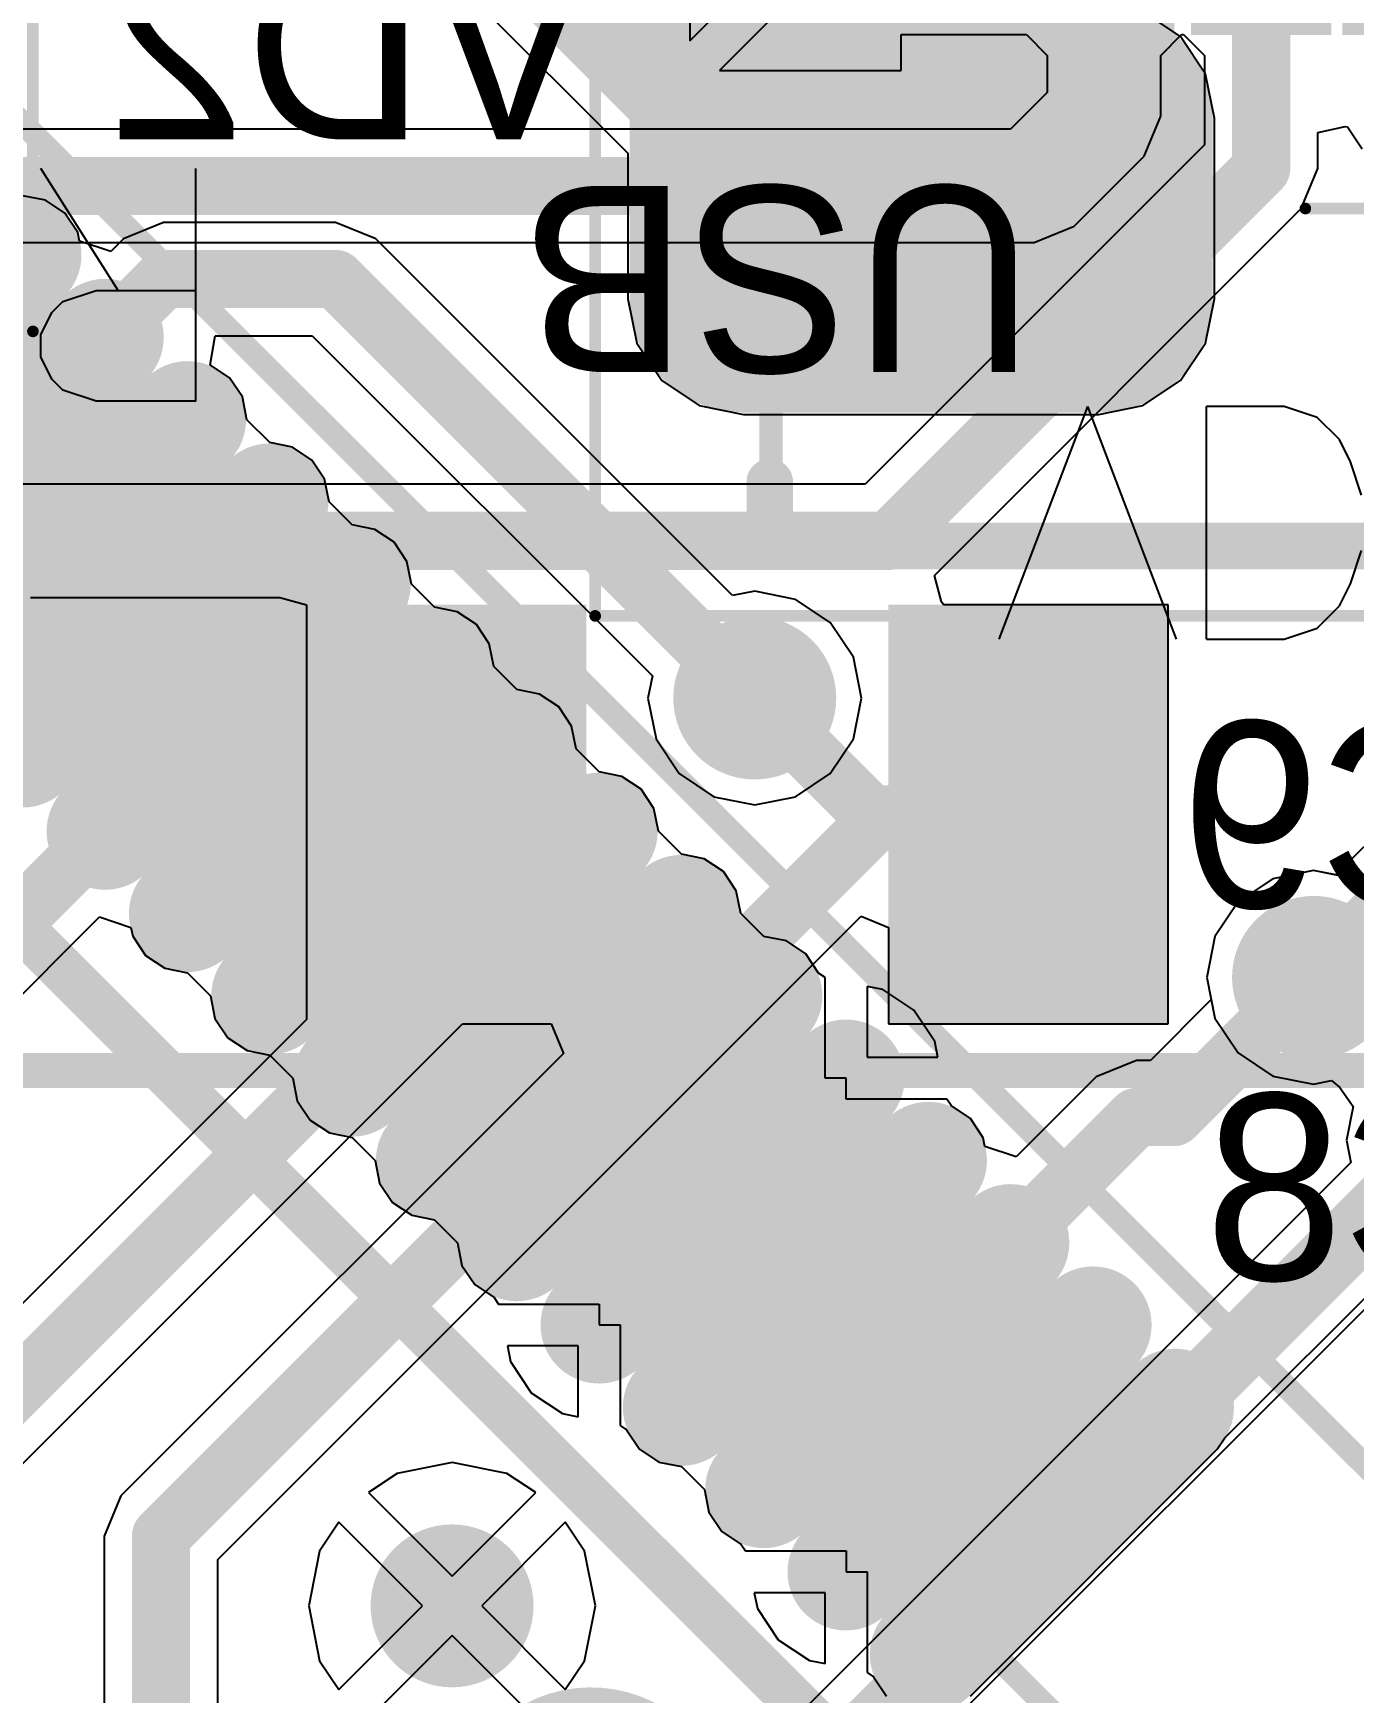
# Model space of a CAD drawing. Header units: millimetres. Extents: x 147.1 to 177.7, y 27.4 to 66.7.
# Drawn here: x 166.9 to 172.57, y 53.33 to 60.46 of the extents above; entities that cross this region are included whole.
import ezdxf

# ---------------------------------------------------------------- set-up
doc = ezdxf.new("R2010")
doc.units = ezdxf.units.MM
for name, color, linetype in [('BottomLayer', 5, 'Continuous'), ('BottomOverlay', 54, 'Continuous'), ('BottomPaste', 16, 'Continuous'), ('BottomSolder', 6, 'Continuous'), ('Mechanical1', 6, 'Continuous'), ('Mechanical13', 56, 'Continuous'), ('Mechanical15', 56, 'Continuous'), ('Mechanical6', 56, 'Continuous'), ('MultiLayer', 9, 'Continuous'), ('TopLayer', 1, 'Continuous'), ('TopOverlay', 2, 'Continuous'), ('TopPaste', 8, 'Continuous'), ('TopSolder', 216, 'Continuous'), ('ViaHoleLayer', 16, 'Continuous')]:
    doc.layers.add(name, color=color, linetype=linetype)

# ---------------------------------------------------------------- blocks, each defined once
blk = doc.blocks.new('DIOM5226X267N__SMA__B_1')
at = {"layer": 'BottomLayer', "const_width": 0.3875}
for points in [[(1.1937, 0.3875, 1), (1.5812, 0.3875, 1)], [(2.7187, 0.3875, 1), (3.1062, 0.3875, 1)], [(1.1937, -0.3875, 1), (1.5812, -0.3875, 1)], [(2.7187, -0.3875, 1), (3.1062, -0.3875, 1)]]:
    blk.add_lwpolyline(points, format="xyb", close=True, dxfattribs=at)
at = {"layer": 'BottomLayer'}
for points in [[(1.3875, -0.775), (2.9125, -0.775), (1.3875, 0.775), (2.9125, 0.775)], [(1, -0.3875), (3.3, -0.3875), (1, 0.3875), (3.3, 0.3875)]]:
    blk.add_solid(points, dxfattribs=at)
at = {"layer": 'BottomOverlay', "const_width": 0.2}
for points in [[(2.8, 1.45), (-2.8, 1.45)], [(2.8, 1.45), (2.8, 1.175)]]:
    blk.add_lwpolyline(points, dxfattribs=at)
at = {"layer": 'BottomOverlay', "const_width": 0.1}
for points in [[(2.75, 1.45, 1), (2.85, 1.45, 1)], [(2.75, 1.45, 1), (2.85, 1.45, 1)], [(2.75, 1.175, 1), (2.85, 1.175, 1)]]:
    blk.add_lwpolyline(points, format="xyb", close=True, dxfattribs=at)
at = {"layer": 'BottomPaste', "const_width": 0.3875}
for points in [[(1.1937, 0.3875, 1), (1.5812, 0.3875, 1)], [(2.7187, 0.3875, 1), (3.1062, 0.3875, 1)], [(1.1937, -0.3875, 1), (1.5812, -0.3875, 1)], [(2.7187, -0.3875, 1), (3.1062, -0.3875, 1)]]:
    blk.add_lwpolyline(points, format="xyb", close=True, dxfattribs=at)
at = {"layer": 'BottomPaste'}
for points in [[(1.3875, -0.775), (2.9125, -0.775), (1.3875, 0.775), (2.9125, 0.775)], [(1, -0.3875), (3.3, -0.3875), (1, 0.3875), (3.3, 0.3875)]]:
    blk.add_solid(points, dxfattribs=at)
at = {"layer": 'BottomSolder', "const_width": 0.4891}
for points in [[(1.1429, 0.3875, 1), (1.632, 0.3875, 1)], [(2.6679, 0.3875, 1), (3.157, 0.3875, 1)], [(1.1429, -0.3875, 1), (1.632, -0.3875, 1)], [(2.6679, -0.3875, 1), (3.157, -0.3875, 1)]]:
    blk.add_lwpolyline(points, format="xyb", close=True, dxfattribs=at)
at = {"layer": 'BottomSolder'}
for points in [[(1.3875, -0.8766), (2.9125, -0.8766), (1.3875, 0.8766), (2.9125, 0.8766)], [(0.8984, -0.3875), (3.4016, -0.3875), (0.8984, 0.3875), (3.4016, 0.3875)]]:
    blk.add_solid(points, dxfattribs=at)
at = {"layer": 'Mechanical1', "const_width": 0.1}
for points in [[(2.795, 1.46), (-2.795, 1.46)], [(2.795, 1.46), (2.795, -1.46)]]:
    blk.add_lwpolyline(points, dxfattribs=at)
at = {"layer": 'Mechanical1', "const_width": 0.05}
blk.add_lwpolyline([(2.77, 1.46, 1), (2.82, 1.46, 1)], format="xyb", close=True, dxfattribs=at)
blk.add_lwpolyline([(2.77, 1.46, 1), (2.82, 1.46, 1)], format="xyb", close=True, dxfattribs=at)
at = {"layer": 'Mechanical15', "const_width": 0.05}
for points in [[(3.55, 1.75), (-3.55, 1.75)], [(3.55, 1.75), (3.55, -1.75)], [(0.5, 0), (-0.5, 0)]]:
    blk.add_lwpolyline(points, dxfattribs=at)
at = {"layer": 'Mechanical15', "const_width": 0.025}
for points in [[(3.5375, 1.75, 1), (3.5625, 1.75, 1)], [(3.5375, 1.75, 1), (3.5625, 1.75, 1)], [(0.4875, 0, 1), (0.5125, 0, 1)]]:
    blk.add_lwpolyline(points, format="xyb", close=True, dxfattribs=at)
at = {"layer": 'Mechanical6'}
for p, q in [((0.4486, 1.8022), (0.3534, 1.707)), ((0.5914, 1.8498), (0.4486, 1.8022)), ((0.9247, 1.8498), (0.5914, 1.8498)), ((0.9247, 1.8498), (0.9247, 0.85)), ((1.0533, 1.8498), (1.4341, 0.85)), ((1.815, 1.8498), (1.4341, 0.85)), ((0.3534, 1.707), (0.3058, 1.6117)), ((0.3058, 1.6117), (0.2582, 1.4689)), ((0.2582, 1.2309), (0.3058, 1.088)), ((0.3058, 1.088), (0.3534, 0.9928)), ((0.3534, 0.9928), (0.4486, 0.8976)), ((0.4486, 0.8976), (0.5914, 0.85)), ((0.5914, 0.85), (0.9247, 0.85))]:
    blk.add_line(p, q, dxfattribs=at)
blk = doc.blocks.new('A______104H_TDA0_R01_2')
at = {"layer": 'TopLayer'}
for points in [[(20.875, 28.7), (20.875, 30.3), (19.875, 28.7), (19.875, 30.3)], [(23.375, 28.7), (23.375, 30.3), (22.375, 28.7), (22.375, 30.3)]]:
    blk.add_solid(points, dxfattribs=at)
at = {"layer": 'TopOverlay', "const_width": 0.15}
blk.add_lwpolyline([(0, 28.4), (28.15, 28.4)], dxfattribs=at)
at = {"layer": 'TopPaste'}
for points in [[(20.875, 28.7), (20.875, 30.3), (19.875, 28.7), (19.875, 30.3)], [(23.375, 28.7), (23.375, 30.3), (22.375, 28.7), (22.375, 30.3)]]:
    blk.add_solid(points, dxfattribs=at)
at = {"layer": 'TopSolder'}
for points in [[(20.9766, 28.5984), (20.9766, 30.4016), (19.7734, 28.5984), (19.7734, 30.4016)], [(23.4766, 28.5984), (23.4766, 30.4016), (22.2734, 28.5984), (22.2734, 30.4016)]]:
    blk.add_solid(points, dxfattribs=at)
blk = doc.blocks.new('USB_MICRO_B_10')
at = {"layer": 'TopSolder'}
for points in [[(-1.6266, 1.8484), (-1.0234, 1.8484), (-1.6266, 3.4516), (-1.0234, 3.4516)], [(-0.9766, 1.8484), (-0.3734, 1.8484), (-0.9766, 3.4516), (-0.3734, 3.4516)], [(-0.3016, 1.8484), (0.3016, 1.8484), (-0.3016, 3.4516), (0.3016, 3.4516)], [(0.9766, 3.4516), (0.3734, 3.4516), (0.9766, 1.8484), (0.3734, 1.8484)], [(1.6266, 3.4516), (1.0234, 3.4516), (1.6266, 1.8484), (1.0234, 1.8484)]]:
    blk.add_solid(points, dxfattribs=at)
blk = doc.blocks.new('LQFP64_N_B_11')
at = {"layer": 'BottomLayer', "const_width": 0.3}
for points in [[(-3.75, -4.8), (-3.75, -6.3)], [(-3.25, -4.8), (-3.25, -6.3)], [(-2.75, -4.8), (-2.75, -6.3)], [(-2.25, -4.8), (-2.25, -6.3)], [(-1.75, -4.8), (-1.75, -6.3)], [(-1.25, -4.8), (-1.25, -6.3)], [(-0.75, -4.8), (-0.75, -6.3)], [(-0.25, -4.8), (-0.25, -6.3)], [(0.25, -4.8), (0.25, -6.3)], [(0.75, -4.8), (0.75, -6.3)], [(1.25, -4.8), (1.25, -6.3)], [(1.75, -4.8), (1.75, -6.3)], [(2.25, -4.8), (2.25, -6.3)], [(2.75, -4.8), (2.75, -6.3)], [(3.25, -4.8), (3.25, -6.3)]]:
    blk.add_lwpolyline(points, dxfattribs=at)
at = {"layer": 'BottomLayer', "const_width": 0.15}
for points in [[(-3.825, -4.8, 1), (-3.675, -4.8, 1)], [(-3.325, -4.8, 1), (-3.175, -4.8, 1)], [(-2.825, -4.8, 1), (-2.675, -4.8, 1)], [(-2.325, -4.8, 1), (-2.175, -4.8, 1)], [(-1.825, -4.8, 1), (-1.675, -4.8, 1)], [(-1.325, -4.8, 1), (-1.175, -4.8, 1)], [(-0.825, -4.8, 1), (-0.675, -4.8, 1)], [(-0.325, -4.8, 1), (-0.175, -4.8, 1)], [(0.175, -4.8, 1), (0.325, -4.8, 1)], [(0.675, -4.8, 1), (0.825, -4.8, 1)], [(1.175, -4.8, 1), (1.325, -4.8, 1)], [(1.675, -4.8, 1), (1.825, -4.8, 1)], [(-3.825, -6.3, 1), (-3.675, -6.3, 1)], [(-3.325, -6.3, 1), (-3.175, -6.3, 1)], [(-2.825, -6.3, 1), (-2.675, -6.3, 1)], [(-2.325, -6.3, 1), (-2.175, -6.3, 1)], [(-1.825, -6.3, 1), (-1.675, -6.3, 1)], [(-1.325, -6.3, 1), (-1.175, -6.3, 1)], [(-0.825, -6.3, 1), (-0.675, -6.3, 1)], [(-0.325, -6.3, 1), (-0.175, -6.3, 1)], [(0.175, -6.3, 1), (0.325, -6.3, 1)], [(0.675, -6.3, 1), (0.825, -6.3, 1)], [(1.175, -6.3, 1), (1.325, -6.3, 1)], [(1.675, -6.3, 1), (1.825, -6.3, 1)], [(2.175, -6.3, 1), (2.325, -6.3, 1)], [(2.675, -6.3, 1), (2.825, -6.3, 1)], [(3.175, -6.3, 1), (3.325, -6.3, 1)]]:
    blk.add_lwpolyline(points, format="xyb", close=True, dxfattribs=at)
at = {"layer": 'BottomOverlay', "const_width": 0.6}
blk.add_lwpolyline([(-2.95, -3.25, 1), (-3.55, -3.25, 1)], format="xyb", close=True, dxfattribs=at)
at = {"layer": 'BottomOverlay', "const_width": 0.2}
blk.add_lwpolyline([(4.25, -4.25), (-4.25, -4.25)], dxfattribs=at)
at = {"layer": 'BottomPaste', "const_width": 0.3}
for points in [[(-3.75, -4.8), (-3.75, -6.3)], [(-3.25, -4.8), (-3.25, -6.3)], [(-2.75, -4.8), (-2.75, -6.3)], [(-2.25, -4.8), (-2.25, -6.3)], [(-1.75, -4.8), (-1.75, -6.3)], [(-1.25, -4.8), (-1.25, -6.3)], [(-0.75, -4.8), (-0.75, -6.3)], [(-0.25, -4.8), (-0.25, -6.3)], [(0.25, -4.8), (0.25, -6.3)], [(0.75, -4.8), (0.75, -6.3)], [(1.25, -4.8), (1.25, -6.3)], [(1.75, -4.8), (1.75, -6.3)], [(2.25, -4.8), (2.25, -6.3)], [(2.75, -4.8), (2.75, -6.3)], [(3.25, -4.8), (3.25, -6.3)]]:
    blk.add_lwpolyline(points, dxfattribs=at)
at = {"layer": 'BottomPaste', "const_width": 0.15}
for points in [[(-3.825, -4.8, 1), (-3.675, -4.8, 1)], [(-3.325, -4.8, 1), (-3.175, -4.8, 1)], [(-2.825, -4.8, 1), (-2.675, -4.8, 1)], [(-2.325, -4.8, 1), (-2.175, -4.8, 1)], [(-1.825, -4.8, 1), (-1.675, -4.8, 1)], [(-1.325, -4.8, 1), (-1.175, -4.8, 1)], [(-0.825, -4.8, 1), (-0.675, -4.8, 1)], [(-0.325, -4.8, 1), (-0.175, -4.8, 1)], [(0.175, -4.8, 1), (0.325, -4.8, 1)], [(0.675, -4.8, 1), (0.825, -4.8, 1)], [(1.175, -4.8, 1), (1.325, -4.8, 1)], [(1.675, -4.8, 1), (1.825, -4.8, 1)], [(-3.825, -6.3, 1), (-3.675, -6.3, 1)], [(-3.325, -6.3, 1), (-3.175, -6.3, 1)], [(-2.825, -6.3, 1), (-2.675, -6.3, 1)], [(-2.325, -6.3, 1), (-2.175, -6.3, 1)], [(-1.825, -6.3, 1), (-1.675, -6.3, 1)], [(-1.325, -6.3, 1), (-1.175, -6.3, 1)], [(-0.825, -6.3, 1), (-0.675, -6.3, 1)], [(-0.325, -6.3, 1), (-0.175, -6.3, 1)], [(0.175, -6.3, 1), (0.325, -6.3, 1)], [(0.675, -6.3, 1), (0.825, -6.3, 1)], [(1.175, -6.3, 1), (1.325, -6.3, 1)], [(1.675, -6.3, 1), (1.825, -6.3, 1)], [(2.175, -6.3, 1), (2.325, -6.3, 1)], [(2.675, -6.3, 1), (2.825, -6.3, 1)], [(3.175, -6.3, 1), (3.325, -6.3, 1)]]:
    blk.add_lwpolyline(points, format="xyb", close=True, dxfattribs=at)
at = {"layer": 'BottomSolder', "const_width": 0.5032}
for points in [[(-3.75, -4.8), (-3.75, -6.3)], [(-3.25, -4.8), (-3.25, -6.3)], [(-2.75, -4.8), (-2.75, -6.3)], [(-2.25, -4.8), (-2.25, -6.3)], [(-1.75, -4.8), (-1.75, -6.3)], [(-1.25, -4.8), (-1.25, -6.3)], [(-0.75, -4.8), (-0.75, -6.3)], [(-0.25, -4.8), (-0.25, -6.3)], [(0.25, -4.8), (0.25, -6.3)], [(0.75, -4.8), (0.75, -6.3)], [(1.25, -4.8), (1.25, -6.3)], [(1.75, -4.8), (1.75, -6.3)], [(2.25, -4.8), (2.25, -6.3)], [(2.75, -4.8), (2.75, -6.3)], [(3.25, -4.8), (3.25, -6.3)]]:
    blk.add_lwpolyline(points, dxfattribs=at)
at = {"layer": 'BottomSolder', "const_width": 0.2516}
for points in [[(-3.8758, -4.8, 1), (-3.6242, -4.8, 1)], [(-3.3758, -4.8, 1), (-3.1242, -4.8, 1)], [(-2.8758, -4.8, 1), (-2.6242, -4.8, 1)], [(-2.3758, -4.8, 1), (-2.1242, -4.8, 1)], [(-1.8758, -4.8, 1), (-1.6242, -4.8, 1)], [(-1.3758, -4.8, 1), (-1.1242, -4.8, 1)], [(-0.8758, -4.8, 1), (-0.6242, -4.8, 1)], [(-0.3758, -4.8, 1), (-0.1242, -4.8, 1)], [(0.1242, -4.8, 1), (0.3758, -4.8, 1)], [(0.6242, -4.8, 1), (0.8758, -4.8, 1)], [(1.1242, -4.8, 1), (1.3758, -4.8, 1)], [(1.6242, -4.8, 1), (1.8758, -4.8, 1)], [(-3.8758, -6.3, 1), (-3.6242, -6.3, 1)], [(-3.3758, -6.3, 1), (-3.1242, -6.3, 1)], [(-2.8758, -6.3, 1), (-2.6242, -6.3, 1)], [(-2.3758, -6.3, 1), (-2.1242, -6.3, 1)], [(-1.8758, -6.3, 1), (-1.6242, -6.3, 1)], [(-1.3758, -6.3, 1), (-1.1242, -6.3, 1)], [(-0.8758, -6.3, 1), (-0.6242, -6.3, 1)], [(-0.3758, -6.3, 1), (-0.1242, -6.3, 1)], [(0.1242, -6.3, 1), (0.3758, -6.3, 1)], [(0.6242, -6.3, 1), (0.8758, -6.3, 1)], [(1.1242, -6.3, 1), (1.3758, -6.3, 1)], [(1.6242, -6.3, 1), (1.8758, -6.3, 1)], [(2.1242, -6.3, 1), (2.3758, -6.3, 1)], [(2.6242, -6.3, 1), (2.8758, -6.3, 1)], [(3.1242, -6.3, 1), (3.3758, -6.3, 1)]]:
    blk.add_lwpolyline(points, format="xyb", close=True, dxfattribs=at)
at = {"layer": 'Mechanical13', "const_width": 0.1}
blk.add_lwpolyline([(5, -5), (-5, -5)], dxfattribs=at)
at = {"layer": 'Mechanical15', "const_width": 0.1}
blk.add_lwpolyline([(6.7, -6.7), (-6.7, -6.7)], dxfattribs=at)
blk = doc.blocks.new('RESC1608X45_0603__22')
at = {"layer": 'Mechanical1', "const_width": 0.1}
for points in [[(0.8, 0.4), (-0.8, 0.4)], [(0.8, 0.4), (-0.8, 0.4)], [(-0.8, -0.4), (-0.8, 0.4)], [(-0.8, -0.4), (-0.8, 0.4)], [(0.8, -0.4), (0.8, 0.4)], [(0.8, -0.4), (0.8, 0.4)], [(0.8, -0.4), (-0.8, -0.4)], [(0.8, -0.4), (-0.8, -0.4)]]:
    blk.add_lwpolyline(points, dxfattribs=at)
at = {"layer": 'Mechanical1', "const_width": 0.05}
for points in [[(-0.825, 0.4, 1), (-0.775, 0.4, 1)], [(-0.825, 0.4, 1), (-0.775, 0.4, 1)], [(-0.825, 0.4, 1), (-0.775, 0.4, 1)], [(-0.825, 0.4, 1), (-0.775, 0.4, 1)], [(0.775, 0.4, 1), (0.825, 0.4, 1)], [(0.775, 0.4, 1), (0.825, 0.4, 1)], [(0.775, 0.4, 1), (0.825, 0.4, 1)], [(0.775, 0.4, 1), (0.825, 0.4, 1)], [(-0.825, -0.4, 1), (-0.775, -0.4, 1)], [(-0.825, -0.4, 1), (-0.775, -0.4, 1)], [(-0.825, -0.4, 1), (-0.775, -0.4, 1)], [(-0.825, -0.4, 1), (-0.775, -0.4, 1)], [(0.775, -0.4, 1), (0.825, -0.4, 1)], [(0.775, -0.4, 1), (0.825, -0.4, 1)], [(0.775, -0.4, 1), (0.825, -0.4, 1)], [(0.775, -0.4, 1), (0.825, -0.4, 1)]]:
    blk.add_lwpolyline(points, format="xyb", close=True, dxfattribs=at)
at = {"layer": 'Mechanical15', "const_width": 0.05}
for points in [[(1.45, 0.75), (-1.45, 0.75)], [(-1.45, -0.75), (-1.45, 0.75)], [(1.45, -0.75), (1.45, 0.75)], [(0, -0.5), (0, 0.5)], [(0.5, 0), (-0.5, 0)], [(1.45, -0.75), (-1.45, -0.75)]]:
    blk.add_lwpolyline(points, dxfattribs=at)
at = {"layer": 'Mechanical15', "const_width": 0.025}
for points in [[(-1.4625, 0.75, 1), (-1.4375, 0.75, 1)], [(-1.4625, 0.75, 1), (-1.4375, 0.75, 1)], [(1.4375, 0.75, 1), (1.4625, 0.75, 1)], [(1.4375, 0.75, 1), (1.4625, 0.75, 1)], [(-0.0125, 0.5, 1), (0.0125, 0.5, 1)], [(-0.5125, 0, 1), (-0.4875, 0, 1)], [(0.4875, 0, 1), (0.5125, 0, 1)], [(-0.0125, -0.5, 1), (0.0125, -0.5, 1)], [(-1.4625, -0.75, 1), (-1.4375, -0.75, 1)], [(-1.4625, -0.75, 1), (-1.4375, -0.75, 1)], [(1.4375, -0.75, 1), (1.4625, -0.75, 1)], [(1.4375, -0.75, 1), (1.4625, -0.75, 1)]]:
    blk.add_lwpolyline(points, format="xyb", close=True, dxfattribs=at)
at = {"layer": 'Mechanical6'}
for p, q in [((1.7498, 1.45), (0.75, 1.45)), ((1.2737, 1.0215), (1.2737, 1.45)), ((1.7498, 1.45), (1.7498, 1.0215)), ((1.2737, 1.1167), (0.75, 0.7835)), ((1.3213, 0.8787), (1.2737, 1.0215)), ((1.7498, 1.0215), (1.7022, 0.8787)), ((1.3689, 0.8311), (1.3213, 0.8787)), ((1.7022, 0.8787), (1.6546, 0.8311)), ((1.4641, 0.7835), (1.3689, 0.8311)), ((1.6546, 0.8311), (1.5594, 0.7835)), ((1.5594, 0.7835), (1.4641, 0.7835)), ((0.7976, 0.4645), (0.8452, 0.5121)), ((0.8452, 0.5121), (0.9404, 0.5597)), ((0.75, 0.3217), (0.7976, 0.4645)), ((1.7498, 0.4645), (1.7498, -0.0592)), ((0.75, 0.1788), (0.75, 0.3217)), ((1.7498, -0.0592), (1.3689, 0.2265)), ((1.3689, 0.2265), (1.3689, 0.0836)), ((0.7976, 0.036), (0.75, 0.1788)), ((1.3689, 0.0836), (1.3213, -0.0116)), ((0.8928, -0.0592), (0.7976, 0.036)), ((1.0357, -0.1068), (0.8928, -0.0592)), ((1.2737, -0.0592), (1.1309, -0.1068)), ((1.3213, -0.0116), (1.2737, -0.0592)), ((1.1309, -0.1068), (1.0357, -0.1068))]:
    blk.add_line(p, q, dxfattribs=at)
at = {"layer": 'TopLayer', "const_width": 0.2}
for points in [[(-1.1, 0.275, 1), (-0.9, 0.275, 1)], [(-0.7, 0.275, 1), (-0.5, 0.275, 1)], [(0.5, 0.275, 1), (0.7, 0.275, 1)], [(0.9, 0.275, 1), (1.1, 0.275, 1)], [(-1.1, -0.275, 1), (-0.9, -0.275, 1)], [(-0.7, -0.275, 1), (-0.5, -0.275, 1)], [(0.5, -0.275, 1), (0.7, -0.275, 1)], [(0.9, -0.275, 1), (1.1, -0.275, 1)]]:
    blk.add_lwpolyline(points, format="xyb", close=True, dxfattribs=at)
at = {"layer": 'TopLayer'}
for points in [[(-0.6, -0.475), (-0.6, 0.475), (-1, -0.475), (-1, 0.475)], [(1, -0.475), (1, 0.475), (0.6, -0.475), (0.6, 0.475)], [(-0.4, -0.275), (-0.4, 0.275), (-1.2, -0.275), (-1.2, 0.275)], [(1.2, -0.275), (1.2, 0.275), (0.4, -0.275), (0.4, 0.275)]]:
    blk.add_solid(points, dxfattribs=at)
at = {"layer": 'TopOverlay', "const_width": 0.2}
blk.add_lwpolyline([(0, -0.3), (0, 0.3)], dxfattribs=at)
at = {"layer": 'TopOverlay', "const_width": 0.1}
for points in [[(-0.05, 0.3, 1), (0.05, 0.3, 1)], [(-0.05, -0.3, 1), (0.05, -0.3, 1)]]:
    blk.add_lwpolyline(points, format="xyb", close=True, dxfattribs=at)
at = {"layer": 'TopPaste', "const_width": 0.175}
for points in [[(-1.0875, 0.275, 1), (-0.9125, 0.275, 1)], [(-0.6875, 0.275, 1), (-0.5125, 0.275, 1)], [(0.5125, 0.275, 1), (0.6875, 0.275, 1)], [(0.9125, 0.275, 1), (1.0875, 0.275, 1)], [(-1.0875, -0.275, 1), (-0.9125, -0.275, 1)], [(-0.6875, -0.275, 1), (-0.5125, -0.275, 1)], [(0.5125, -0.275, 1), (0.6875, -0.275, 1)], [(0.9125, -0.275, 1), (1.0875, -0.275, 1)]]:
    blk.add_lwpolyline(points, format="xyb", close=True, dxfattribs=at)
at = {"layer": 'TopPaste'}
for points in [[(-0.6, -0.45), (-0.6, 0.45), (-1, -0.45), (-1, 0.45)], [(1, -0.45), (1, 0.45), (0.6, -0.45), (0.6, 0.45)], [(-0.425, -0.275), (-0.425, 0.275), (-1.175, -0.275), (-1.175, 0.275)], [(1.175, -0.275), (1.175, 0.275), (0.425, -0.275), (0.425, 0.275)]]:
    blk.add_solid(points, dxfattribs=at)
at = {"layer": 'TopSolder', "const_width": 0.3016}
for points in [[(-1.1508, 0.275, 1), (-0.8492, 0.275, 1)], [(-0.7508, 0.275, 1), (-0.4492, 0.275, 1)], [(0.4492, 0.275, 1), (0.7508, 0.275, 1)], [(0.8492, 0.275, 1), (1.1508, 0.275, 1)], [(-1.1508, -0.275, 1), (-0.8492, -0.275, 1)], [(-0.7508, -0.275, 1), (-0.4492, -0.275, 1)], [(0.4492, -0.275, 1), (0.7508, -0.275, 1)], [(0.8492, -0.275, 1), (1.1508, -0.275, 1)]]:
    blk.add_lwpolyline(points, format="xyb", close=True, dxfattribs=at)
at = {"layer": 'TopSolder'}
for points in [[(-0.6, -0.5766), (-0.6, 0.5766), (-1, -0.5766), (-1, 0.5766)], [(1, -0.5766), (1, 0.5766), (0.6, -0.5766), (0.6, 0.5766)], [(-0.2984, -0.275), (-0.2984, 0.275), (-1.3016, -0.275), (-1.3016, 0.275)], [(1.3016, -0.275), (1.3016, 0.275), (0.2984, -0.275), (0.2984, 0.275)]]:
    blk.add_solid(points, dxfattribs=at)

msp = doc.modelspace()

# ---------------------------------------------------------------- linework, layer by layer
at = {"layer": 'BottomLayer'}
for p, q in [((168.7674, 60.628), (169.4551, 59.9402)), ((171.8287, 60.4417), (171.6674, 60.5495)), ((171.9364, 60.2805), (171.8287, 60.4417)), ((171.9742, 60.0903), (171.9364, 60.2805)), ((171.9742, 59.3153), (171.9742, 60.0903)), ((169.4551, 59.9402), (169.4551, 59.3153)), ((166.9542, 59.7384), (166.8567, 59.7578)), ((167.0369, 59.6831), (166.9542, 59.7384)), ((167.0922, 59.6004), (167.0369, 59.6831)), ((167.4609, 59.6435), (167.2887, 59.5722)), ((168.2, 59.6435), (167.4609, 59.6435)), ((168.3722, 59.5722), (168.2, 59.6435)), ((167.0997, 59.5628), (167.0922, 59.6004)), ((167.2342, 59.5177), (167.0997, 59.5628)), ((167.2887, 59.5722), (167.2342, 59.5177)), ((169.9046, 58.0398), (168.3722, 59.5722)), ((169.4551, 59.3153), (169.493, 59.1251)), ((171.9364, 59.1251), (171.9742, 59.3153)), ((167.6613, 59.0312), (167.6828, 59.1565)), ((167.6828, 59.1565), (168.0991, 59.1565)), ((168.0991, 59.1565), (169.5602, 57.6954)), ((169.493, 59.1251), (169.6007, 58.9638)), ((171.8287, 58.9638), (171.9364, 59.1251)), ((167.744, 58.976), (167.6613, 59.0312)), ((167.7993, 58.8933), (167.744, 58.976)), ((169.6007, 58.9638), (169.762, 58.8561)), ((171.6674, 58.8561), (171.8287, 58.9638)), ((167.8187, 58.7957), (167.7993, 58.8933)), ((169.762, 58.8561), (169.9522, 58.8182)), ((171.4772, 58.8182), (171.6674, 58.8561)), ((167.9173, 58.6971), (167.8187, 58.7957)), ((169.9522, 58.8182), (171.4772, 58.8182)), ((168.0149, 58.6777), (167.9173, 58.6971)), ((168.0976, 58.6225), (168.0149, 58.6777)), ((168.1528, 58.5398), (168.0976, 58.6225)), ((168.1722, 58.4422), (168.1528, 58.5398)), ((168.2709, 58.3436), (168.1722, 58.4422)), ((168.3685, 58.3242), (168.2709, 58.3436)), ((168.4512, 58.2689), (168.3685, 58.3242)), ((168.5064, 58.1862), (168.4512, 58.2689)), ((168.5258, 58.0887), (168.5064, 58.1862)), ((168.6244, 57.99), (168.5258, 58.0887)), ((170, 58.0588), (169.9046, 58.0398)), ((170.1756, 58.0239), (170, 58.0588)), ((168.722, 57.9706), (168.6244, 57.99)), ((168.8047, 57.9153), (168.722, 57.9706)), ((170.3244, 57.9244), (170.1756, 58.0239)), ((168.8599, 57.8326), (168.8047, 57.9153)), ((170.4239, 57.7756), (170.3244, 57.9244)), ((168.8793, 57.7351), (168.8599, 57.8326)), ((170.4588, 57.6), (170.4239, 57.7756)), ((168.978, 57.6365), (168.8793, 57.7351)), ((169.5602, 57.6954), (169.5412, 57.6)), ((169.0755, 57.6171), (168.978, 57.6365)), ((169.1582, 57.5618), (169.0755, 57.6171)), ((169.2135, 57.4791), (169.1582, 57.5618)), ((169.5412, 57.6), (169.5761, 57.4244)), ((170.4239, 57.4244), (170.4588, 57.6)), ((169.2329, 57.3816), (169.2135, 57.4791)), ((169.5761, 57.4244), (169.6756, 57.2756)), ((170.3244, 57.2756), (170.4239, 57.4244)), ((169.3316, 57.2829), (169.2329, 57.3816)), ((169.4291, 57.2635), (169.3316, 57.2829)), ((169.5118, 57.2082), (169.4291, 57.2635)), ((169.6756, 57.2756), (169.8244, 57.1761)), ((170.1756, 57.1761), (170.3244, 57.2756)), ((169.5671, 57.1256), (169.5118, 57.2082)), ((169.5865, 57.028), (169.5671, 57.1256)), ((169.8244, 57.1761), (170, 57.1412)), ((170, 57.1412), (170.1756, 57.1761)), ((169.6851, 56.9293), (169.5865, 57.028)), ((169.7826, 56.9099), (169.6851, 56.9293)), ((169.8653, 56.8547), (169.7826, 56.9099)), ((169.9206, 56.772), (169.8653, 56.8547)), ((172.2244, 56.8238), (172.0755, 56.7244)), ((172.3999, 56.8588), (172.2244, 56.8238)), ((172.5755, 56.8238), (172.3999, 56.8588)), ((169.94, 56.6744), (169.9206, 56.772)), ((172.0755, 56.7244), (171.9761, 56.5755)), ((166.4435, 55.9169), (167.1863, 56.6596)), ((167.1863, 56.6596), (167.3208, 56.6145)), ((167.3208, 56.6145), (167.3283, 56.5769)), ((170.0387, 56.5758), (169.94, 56.6744)), ((167.3283, 56.5769), (167.3835, 56.4942)), ((170.1362, 56.5564), (170.0387, 56.5758)), ((170.2189, 56.5011), (170.1362, 56.5564)), ((171.9761, 56.5755), (171.9411, 56.3999)), ((167.3835, 56.4942), (167.4662, 56.4389)), ((170.2741, 56.4184), (170.2189, 56.5011)), ((167.4662, 56.4389), (167.5638, 56.4195)), ((167.5638, 56.4195), (167.6624, 56.3209)), ((170.3022, 56.3997), (170.2741, 56.4184)), ((170.3022, 55.9674), (170.3022, 56.3997)), ((171.9411, 56.3999), (171.9601, 56.3045)), ((170.5499, 56.3479), (170.4822, 56.3614)), ((170.4822, 56.3614), (170.4822, 56.0574)), ((170.6835, 56.2586), (170.5499, 56.3479)), ((167.6624, 56.3209), (167.6818, 56.2234)), ((170.7728, 56.125), (170.6835, 56.2586)), ((171.9601, 56.3045), (171.6991, 56.0435)), ((167.6818, 56.2234), (167.7371, 56.1407)), ((167.7371, 56.1407), (167.8198, 56.0854)), ((170.7862, 56.0574), (170.7728, 56.125)), ((167.8198, 56.0854), (167.9173, 56.066)), ((167.9173, 56.066), (168.016, 55.9673)), ((170.4822, 56.0574), (170.7862, 56.0574)), ((171.6391, 56.0435), (171.4669, 55.9722)), ((171.6991, 56.0435), (171.6391, 56.0435)), ((168.016, 55.9673), (168.0354, 55.8698)), ((170.3922, 55.9674), (170.3022, 55.9674)), ((170.3922, 55.8774), (170.3922, 55.9674)), ((171.4669, 55.9722), (171.1233, 55.6286)), ((168.0354, 55.8698), (168.0907, 55.7871)), ((170.8246, 55.8774), (170.3922, 55.8774)), ((170.8433, 55.8493), (170.8246, 55.8774)), ((170.926, 55.794), (170.8433, 55.8493)), ((168.0907, 55.7871), (168.1734, 55.7319)), ((170.9813, 55.7113), (170.926, 55.794)), ((168.1734, 55.7319), (168.2709, 55.7125)), ((168.2709, 55.7125), (168.3695, 55.6138)), ((170.9888, 55.6737), (170.9813, 55.7113)), ((168.3695, 55.6138), (168.3889, 55.5162)), ((171.1233, 55.6286), (170.9888, 55.6737)), ((168.3889, 55.5162), (168.4442, 55.4335)), ((168.4442, 55.4335), (168.5269, 55.3783)), ((168.5269, 55.3783), (168.6244, 55.3589)), ((168.6244, 55.3589), (168.7231, 55.2602)), ((168.7231, 55.2602), (168.7425, 55.1627)), ((172.019, 54.4213), (172.8656, 55.2679)), ((168.7425, 55.1627), (168.7978, 55.08)), ((168.7978, 55.08), (168.8804, 55.0247)), ((168.8804, 55.0247), (168.8992, 54.9967)), ((168.8992, 54.9967), (169.3316, 54.9967)), ((169.3316, 54.9967), (169.3316, 54.9067)), ((169.3316, 54.9067), (169.4216, 54.9067)), ((169.4216, 54.9067), (169.4216, 54.4743)), ((169.2416, 54.8167), (168.9376, 54.8167)), ((168.9376, 54.8167), (168.951, 54.7491)), ((169.2416, 54.5127), (169.2416, 54.8167)), ((168.951, 54.7491), (169.0403, 54.6154)), ((169.0403, 54.6154), (169.1739, 54.5261)), ((169.1739, 54.5261), (169.2416, 54.5127)), ((169.4216, 54.4743), (169.4496, 54.4556)), ((169.4496, 54.4556), (169.5049, 54.3729)), ((171.9867, 54.3729), (172.019, 54.4213)), ((169.5049, 54.3729), (169.5876, 54.3176)), ((170.926, 53.3122), (171.9867, 54.3729)), ((168.4643, 54.269), (168.3408, 54.1864)), ((168.7, 54.3158), (168.4643, 54.269)), ((168.9357, 54.269), (168.7, 54.3158)), ((169.0592, 54.1864), (168.9357, 54.269)), ((169.5876, 54.3176), (169.6851, 54.2982)), ((169.6851, 54.2982), (169.7837, 54.1996)), ((168.3408, 54.1864), (168.7, 53.8273)), ((168.7, 53.8273), (169.0592, 54.1864)), ((169.7837, 54.1996), (169.8032, 54.102)), ((168.2136, 54.0592), (168.131, 53.9357)), ((168.5727, 53.7), (168.2136, 54.0592)), ((169.1864, 54.0592), (168.8273, 53.7)), ((169.269, 53.9357), (169.1864, 54.0592)), ((169.8032, 54.102), (169.8584, 54.0193)), ((169.8584, 54.0193), (169.9411, 53.9641)), ((168.131, 53.9357), (168.0842, 53.7)), ((169.3158, 53.7), (169.269, 53.9357)), ((169.9411, 53.9641), (169.9598, 53.936)), ((169.9598, 53.936), (170.3922, 53.936)), ((170.3922, 53.936), (170.3922, 53.846)), ((170.3922, 53.846), (170.4822, 53.846)), ((170.4822, 53.846), (170.4822, 53.4137)), ((168.0842, 53.7), (168.131, 53.4643)), ((168.2136, 53.3408), (168.5727, 53.7)), ((168.8273, 53.7), (169.1864, 53.3408)), ((169.269, 53.4643), (169.3158, 53.7)), ((170.3022, 53.756), (169.9982, 53.756)), ((169.9982, 53.756), (170.0117, 53.6884)), ((170.0117, 53.6884), (170.101, 53.5548)), ((170.3022, 53.452), (170.3022, 53.756)), ((168.7, 53.5727), (168.3408, 53.2136)), ((169.0592, 53.2136), (168.7, 53.5727)), ((170.101, 53.5548), (170.2346, 53.4655)), ((168.131, 53.4643), (168.2136, 53.3408)), ((169.1864, 53.3408), (169.269, 53.4643)), ((170.2346, 53.4655), (170.3022, 53.452)), ((170.4822, 53.4137), (170.5103, 53.3949)), ((170.5103, 53.3949), (170.5655, 53.3122))]:
    msp.add_line(p, q, dxfattribs=at)
for points, const_width in [([(168.9152, 60.9848), (170.1972, 59.7028)], 0.5), ([(170.1972, 59.7028), (170.7147, 59.7028)], 0.5), ([(166.6799, 58.619), (167.4609, 59.4)], 0.25), ([(167.4609, 59.4), (168.1212, 59.4)], 0.25), ([(168.1212, 59.4), (168.2, 59.4)], 0.25), ([(168.2, 59.4), (170, 57.6)], 0.25), ([(164.568, 55.8), (167.0334, 58.2654)], 0.25), ([(165.3, 55.8249), (167.387, 57.9119)], 0.25), ([(166.2, 56.0177), (167.7406, 57.5583)], 0.25), ([(171.8, 55.8), (172.3999, 56.3999)], 0.25), ([(170.569, 54.7299), (171.6391, 55.8)], 0.25), ([(171.6391, 55.8), (171.8, 55.8)], 0.25), ([(171.2761, 54.0228), (172.9533, 55.7)], 0.25)]:
    msp.add_lwpolyline(points, dxfattribs=dict(at, const_width=const_width))
for points, const_width in [([(170.0722, 59.7028, 1), (170.3222, 59.7028, 1)], 0.25), ([(170.0722, 59.7028, 1), (170.3222, 59.7028, 1)], 0.25), ([(170.5897, 59.7028, 1), (170.8397, 59.7028, 1)], 0.25), ([(167.3984, 59.4, 1), (167.5234, 59.4, 1)], 0.125), ([(167.3984, 59.4, 1), (167.5234, 59.4, 1)], 0.125), ([(168.0587, 59.4, 1), (168.1837, 59.4, 1)], 0.125), ([(168.0587, 59.4, 1), (168.1837, 59.4, 1)], 0.125), ([(168.1375, 59.4, 1), (168.2625, 59.4, 1)], 0.125), ([(168.1375, 59.4, 1), (168.2625, 59.4, 1)], 0.125), ([(166.9709, 58.2654, 1), (167.0959, 58.2654, 1)], 0.125), ([(167.3245, 57.9119, 1), (167.4495, 57.9119, 1)], 0.125), ([(169.825, 57.6, 1), (170.175, 57.6, 1)], 0.35), ([(167.6781, 57.5583, 1), (167.8031, 57.5583, 1)], 0.125), ([(169.9375, 57.6, 1), (170.0625, 57.6, 1)], 0.125), ([(172.2249, 56.3999, 1), (172.575, 56.3999, 1)], 0.35), ([(172.3375, 56.3999, 1), (172.4624, 56.3999, 1)], 0.125), ([(171.5766, 55.8, 1), (171.7016, 55.8, 1)], 0.125), ([(171.5766, 55.8, 1), (171.7016, 55.8, 1)], 0.125), ([(171.7375, 55.8, 1), (171.8625, 55.8, 1)], 0.125), ([(171.7375, 55.8, 1), (171.8625, 55.8, 1)], 0.125), ([(170.5065, 54.7299, 1), (170.6315, 54.7299, 1)], 0.125), ([(171.2136, 54.0228, 1), (171.3386, 54.0228, 1)], 0.125), ([(168.525, 53.7, 1), (168.875, 53.7, 1)], 0.35)]:
    msp.add_lwpolyline(points, format="xyb", close=True, dxfattribs=dict(at, const_width=const_width))
at = {"layer": 'MultiLayer', "const_width": 0.35}
for points in [[(169.825, 57.6, 1), (170.175, 57.6, 1)], [(172.2249, 56.3999, 1), (172.575, 56.3999, 1)], [(168.525, 53.7, 1), (168.875, 53.7, 1)]]:
    msp.add_lwpolyline(points, format="xyb", close=True, dxfattribs=at)
at = {"layer": 'TopLayer'}
for p, q in [((169.721, 62.0767), (169.721, 60.4233)), ((169.721, 60.4233), (170.1113, 60.8136)), ((170.2386, 60.6864), (169.8483, 60.296)), ((170.629, 60.296), (170.629, 60.45)), ((170.629, 60.45), (171.1667, 60.45)), ((171.1667, 60.45), (171.2565, 60.3602)), ((171.7435, 60.3602), (171.8333, 60.45)), ((171.8333, 60.45), (171.8416, 60.45)), ((171.8416, 60.45), (171.9314, 60.3602)), ((171.2565, 60.3602), (171.2565, 60.2009)), ((171.7435, 60.1), (171.7435, 60.3602)), ((171.9314, 60.3602), (171.9314, 59.9759)), ((169.8483, 60.296), (170.629, 60.296)), ((171.2565, 60.2009), (171.0991, 60.0435)), ((171.0991, 60.0435), (166.7272, 60.0435)), ((171.6722, 59.9278), (171.7435, 60.1)), ((172.4185, 60.0288), (172.5359, 60.0553)), ((172.5359, 60.0553), (172.5455, 60.0533)), ((172.5455, 60.0533), (172.6087, 59.9587)), ((171.9314, 59.9759), (170.4741, 58.5185)), ((172.4185, 59.875), (172.4185, 60.0288)), ((171.3721, 59.6277), (171.6722, 59.9278)), ((172.3472, 59.7028), (172.4185, 59.875)), ((170.7714, 58.127), (172.3472, 59.7028)), ((171.1999, 59.5564), (171.3721, 59.6277)), ((166.7172, 59.5564), (171.1999, 59.5564)), ((170.4741, 58.5185), (165.5903, 58.5185)), ((170.802, 58.0136), (170.7714, 58.127)), ((166.8889, 58.0315), (167.961, 58.0315)), ((167.961, 58.0315), (168.075, 58)), ((168.075, 58), (168.075, 57.9045)), ((170.8104, 58), (170.802, 58.0136)), ((171.775, 58), (170.8104, 58)), ((171.775, 56.2), (171.775, 58)), ((168.075, 57.9045), (168.075, 56.2194)), ((173.2191, 57.5635), (172.4954, 56.8398)), ((172.2244, 56.8238), (172.0755, 56.7244)), ((172.3999, 56.8588), (172.2244, 56.8238)), ((172.4954, 56.8398), (172.3999, 56.8588)), ((172.0755, 56.7244), (171.9761, 56.5755)), ((167.6935, 53.8991), (170.4577, 56.6633)), ((170.4577, 56.6633), (170.575, 56.6147)), ((170.575, 56.6147), (170.575, 56.2)), ((171.9761, 56.5755), (171.9411, 56.3999)), ((171.9411, 56.3999), (171.9761, 56.2244)), ((168.075, 56.2194), (166.2991, 54.4435)), ((166.5722, 54.0278), (168.7444, 56.2)), ((168.7444, 56.2), (169.126, 56.2)), ((169.126, 56.2), (169.1786, 56.073)), ((170.575, 56.2), (171.775, 56.2)), ((171.9761, 56.2244), (172.0755, 56.0755)), ((169.1786, 56.073), (167.2778, 54.1722)), ((172.0755, 56.0755), (172.2244, 55.9761)), ((172.2244, 55.9761), (172.3999, 55.9411)), ((172.3999, 55.9411), (172.4775, 55.9565)), ((172.4775, 55.9565), (172.5131, 55.9273)), ((172.5131, 55.9273), (172.5701, 55.8455)), ((172.5701, 55.8455), (172.5412, 55.7)), ((172.5412, 55.7), (172.5602, 55.6046)), ((172.5602, 55.6046), (165.9278, 48.9722)), ((166.3435, 48.6991), (172.9046, 55.2602)), ((168.4643, 54.269), (168.3408, 54.1864)), ((168.7, 54.3158), (168.4643, 54.269)), ((168.9357, 54.269), (168.7, 54.3158)), ((169.0592, 54.1864), (168.9357, 54.269)), ((168.3408, 54.1864), (168.7, 53.8273)), ((168.7, 53.8273), (169.0592, 54.1864)), ((167.2778, 54.1722), (167.2065, 54)), ((168.2136, 54.0592), (168.131, 53.9357)), ((168.5727, 53.7), (168.2136, 54.0592)), ((169.1864, 54.0592), (168.8273, 53.7)), ((169.269, 53.9357), (169.1864, 54.0592)), ((167.2065, 54), (167.2065, 51.8509)), ((168.131, 53.9357), (168.0842, 53.7)), ((169.3158, 53.7), (169.269, 53.9357)), ((167.6935, 51.75), (167.6935, 53.8991)), ((168.0842, 53.7), (168.131, 53.4643)), ((168.2136, 53.3408), (168.5727, 53.7)), ((168.8273, 53.7), (169.1864, 53.3408)), ((169.269, 53.4643), (169.3158, 53.7)), ((168.7, 53.5727), (168.3408, 53.2136)), ((169.0592, 53.2136), (168.7, 53.5727)), ((168.131, 53.4643), (168.2136, 53.3408)), ((169.1864, 53.3408), (169.269, 53.4643))]:
    msp.add_line(p, q, dxfattribs=at)
at = {"layer": 'TopLayer', "const_width": 0.25}
for points in [[(171.5, 60.1), (171.5, 61.25)], [(172.175, 59.875), (172.175, 61.25)], [(171.1999, 59.7999), (171.5, 60.1)], [(170.575, 58.275), (172.175, 59.875)], [(165.3, 59.7999), (171.1999, 59.7999)], [(165.5903, 58.275), (170.575, 58.275)], [(170, 57.6), (170.5, 57.1)], [(172.3999, 56.3999), (173.6, 57.6)], [(167.45, 54), (170.55, 57.1)], [(168.675, 56.475), (168.675, 57.1)], [(170.5, 57.1), (171.175, 57.1)], [(170.55, 57.1), (171.175, 57.1)], [(166.4, 54.2), (168.675, 56.475)], [(166.1, 48.8), (173, 55.7)], [(167.45, 51.75), (167.45, 54)]]:
    msp.add_lwpolyline(points, dxfattribs=at)
at = {"layer": 'TopLayer'}
for points, const_width in [([(171.4375, 60.1, 1), (171.5625, 60.1, 1)], 0.125), ([(171.4375, 60.1, 1), (171.5625, 60.1, 1)], 0.125), ([(172.1125, 59.875, 1), (172.2375, 59.875, 1)], 0.125), ([(172.1125, 59.875, 1), (172.2375, 59.875, 1)], 0.125), ([(171.1374, 59.7999, 1), (171.2624, 59.7999, 1)], 0.125), ([(171.1374, 59.7999, 1), (171.2624, 59.7999, 1)], 0.125), ([(170.5125, 58.275, 1), (170.6375, 58.275, 1)], 0.125), ([(170.5125, 58.275, 1), (170.6375, 58.275, 1)], 0.125), ([(169.825, 57.6, 1), (170.175, 57.6, 1)], 0.35), ([(169.9375, 57.6, 1), (170.0625, 57.6, 1)], 0.125), ([(168.6125, 57.1, 1), (168.7375, 57.1, 1)], 0.125), ([(170.4375, 57.1, 1), (170.5625, 57.1, 1)], 0.125), ([(170.4375, 57.1, 1), (170.5625, 57.1, 1)], 0.125), ([(170.4875, 57.1, 1), (170.6125, 57.1, 1)], 0.125), ([(170.4875, 57.1, 1), (170.6125, 57.1, 1)], 0.125), ([(171.1125, 57.1, 1), (171.2375, 57.1, 1)], 0.125), ([(171.1125, 57.1, 1), (171.2375, 57.1, 1)], 0.125), ([(172.2249, 56.3999, 1), (172.575, 56.3999, 1)], 0.35), ([(168.6125, 56.475, 1), (168.7375, 56.475, 1)], 0.125), ([(168.6125, 56.475, 1), (168.7375, 56.475, 1)], 0.125), ([(172.3375, 56.3999, 1), (172.4624, 56.3999, 1)], 0.125), ([(167.3875, 54, 1), (167.5125, 54, 1)], 0.125), ([(167.3875, 54, 1), (167.5125, 54, 1)], 0.125), ([(168.525, 53.7, 1), (168.875, 53.7, 1)], 0.35)]:
    msp.add_lwpolyline(points, format="xyb", close=True, dxfattribs=dict(at, const_width=const_width))
at = {"layer": 'ViaHoleLayer', "const_width": 0.15}
for points in [[(169.925, 57.6, 1), (170.075, 57.6, 1)], [(172.325, 56.3999, 1), (172.4749, 56.3999, 1)], [(168.625, 53.7, 1), (168.775, 53.7, 1)]]:
    msp.add_lwpolyline(points, format="xyb", close=True, dxfattribs=at)

# ---------------------------------------------------------------- block references
for name, p, rotation in [('USB_MICRO_B_10', (171.5, 63.9), 180), ('LQFP64_N_B_11', (164.7, 52.75), 135), ('RESC1608X45_0603__22', (166.15, 60.625), 270), ('DIOM5226X267N__SMA__B_1', (172.8647, 59.7028), 180)]:
    msp.add_blockref(name, p, dxfattribs=dict(rotation=rotation))
msp.add_blockref('A______104H_TDA0_R01_2', (148.3, 27.6))

# ---------------------------------------------------------------- texts
at = {"layer": 'BottomOverlay', "text_generation_flag": 2}
for s, p in [('VD2', (169.3, 60)), ('C9', (173.2, 56.7)), ('C8', (173.3, 55.1))]:
    msp.add_text(s, height=0.8, dxfattribs=at).set_placement(p)
at = {"layer": 'TopOverlay'}
msp.add_text('USB', height=0.8, rotation=180, dxfattribs=at).set_placement((171.1999, 59.7999))

doc.saveas('drawing.dxf')
